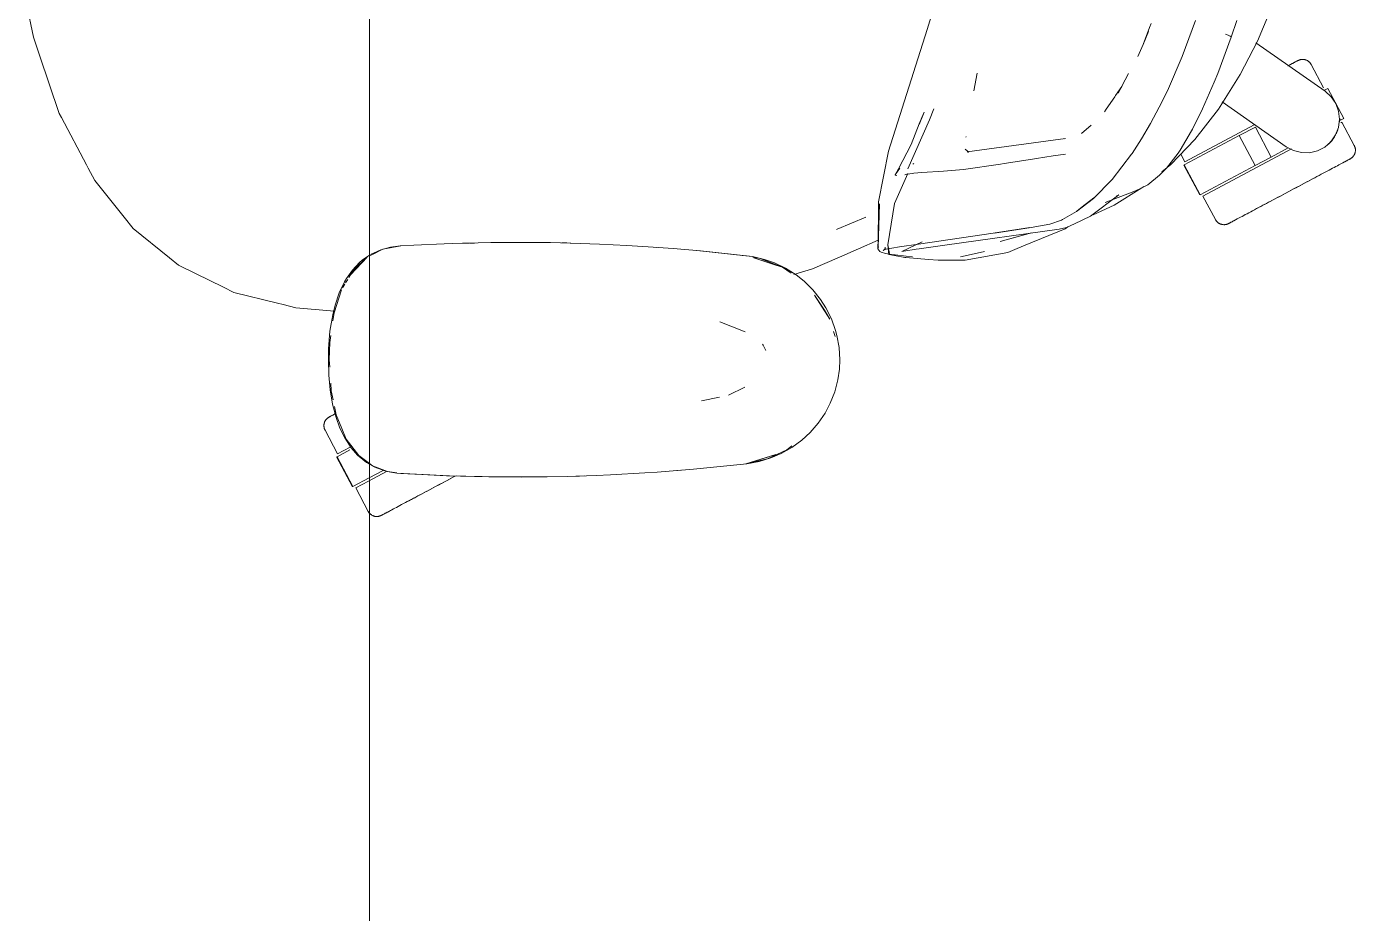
# Model space of a CAD drawing. Header units: millimetres. Extents: x 155920 to 295199, y -4084 to 97293.
# Drawn here: x 186641 to 187190, y 31307 to 31673 of the extents above; entities that cross this region are included whole.
import ezdxf

# ---------------------------------------------------------------- set-up
doc = ezdxf.new("R2010")
doc.units = ezdxf.units.MM
doc.header["$MEASUREMENT"] = 0
doc.layers.add('G-IMPT', color=8, linetype='CONTINUOUS', lineweight=9)
doc.layers.add('I-FURN', color=8, linetype='CONTINUOUS', lineweight=9)

msp = doc.modelspace()

# ---------------------------------------------------------------- linework, layer by layer
at = {"layer": 'G-IMPT'}
for p, q in [((187013.2, 31672.24), (187022.38, 31702.22)), ((186641.02, 31682.82), (186643.89, 31669)), ((187157.19, 31685.33), (187149.67, 31667.36)), ((187118.63, 31661.05), (187124.09, 31675.93)), ((187138.8, 31669.04), (187141.21, 31675.98)), ((187013.2, 31672.24), (186997.21, 31622)), ((187102.4, 31665.93), (187105.13, 31673.01)), ((187102.4, 31665.93), (187104.71, 31671.38)), ((187105.79, 31674.74), (187105.13, 31673.01)), ((187137.57, 31669.83), (187136.51, 31670.25)), ((187136.51, 31670.25), (187137.11, 31670.03)), ((187137.57, 31669.83), (187137.11, 31670.03)), ((186646.41, 31661.57), (186643.89, 31669)), ((187100.21, 31661.09), (187102.4, 31665.93)), ((187133.26, 31654.08), (187138.84, 31669.04)), ((187137.57, 31669.83), (187138.21, 31669.55)), ((187137.57, 31669.83), (187138.4, 31669.45)), ((187138.21, 31669.55), (187138.4, 31669.45)), ((187138.8, 31669.18), (187138.4, 31669.45)), ((187138.4, 31669.45), (187138.79, 31669.22)), ((187138.8, 31669.18), (187138.79, 31669.22)), ((187138.84, 31669.04), (187138.8, 31669.18)), ((187138.8, 31669.18), (187138.8, 31669.04)), ((187142.58, 31653.58), (187149.67, 31667.36)), ((186646.41, 31661.57), (186654.56, 31637.48)), ((187118.63, 31661.05), (187112.46, 31646.83)), ((187033.92, 31654.13), (187032.51, 31646.88)), ((187096.34, 31654.04), (187092.15, 31645.94)), ((187131.78, 31650.4), (187133.26, 31654.08)), ((187133.61, 31639.29), (187142.58, 31653.58)), ((187093.65, 31648.71), (187091.09, 31644.95)), ((187093.65, 31648.71), (187092.15, 31645.94)), ((187127.01, 31639.44), (187131.78, 31650.4)), ((187090.7, 31644.38), (187087.21, 31639.24)), ((187091.09, 31644.95), (187090.7, 31644.38)), ((187109.07, 31640.1), (187112.46, 31646.83)), ((186655.43, 31635.82), (186654.56, 31637.48)), ((187009.89, 31633.19), (187011.91, 31638.09)), ((187011.91, 31638.09), (187009.89, 31632.98)), ((187015.93, 31639.41), (187014.19, 31634.83)), ((187087.21, 31639.24), (187086.45, 31638.14)), ((187109.07, 31640.1), (187105.5, 31633.31)), ((187127.01, 31639.44), (187122.49, 31630.39)), ((187126.79, 31639), (187122.49, 31630.39)), ((187127.01, 31639.44), (187122.79, 31630.99)), ((187133.61, 31639.29), (187123.8, 31626.69)), ((187126.79, 31639), (187127.01, 31639.44)), ((186665.73, 31616.31), (186655.43, 31635.82)), ((187014.19, 31634.83), (187005.26, 31614.67)), ((187006.64, 31624.72), (187009.89, 31633.19)), ((187009.89, 31632.98), (187011.29, 31636.52)), ((187080.93, 31632.61), (187077.02, 31629.27)), ((187101.73, 31627.08), (187105.5, 31633.31)), ((187029.24, 31627.66), (187029.29, 31628.01)), ((187057.08, 31625.33), (187070.43, 31627.11)), ((187070.43, 31627.11), (187069.96, 31626.97)), ((187101.73, 31627.08), (187097.85, 31620.98)), ((187113.84, 31616.39), (187123.8, 31626.69)), ((187122.49, 31630.39), (187117.75, 31622.39)), ((187122.49, 31630.39), (187122.79, 31630.99)), ((186997.21, 31622), (186993.02, 31601.05)), ((187006.64, 31624.72), (187001.36, 31614.61)), ((187028.89, 31622.71), (187030.45, 31621.47)), ((187057.08, 31625.33), (187029.75, 31621.6)), ((187029.75, 31621.6), (187030.01, 31621.55)), ((187030.24, 31621.51), (187030.01, 31621.55)), ((187065.27, 31619.98), (187070.34, 31620.72)), ((187089.66, 31610.29), (187097.68, 31620.73)), ((187097.68, 31620.73), (187097.85, 31620.98)), ((187112.17, 31614.97), (187116.89, 31621.1)), ((187116.89, 31621.1), (187117.75, 31622.39)), ((186665.73, 31616.31), (186666.46, 31614.93)), ((187007.64, 31616.84), (187007.21, 31616.57)), ((187028.23, 31614.33), (187043.45, 31616.54)), ((187043.45, 31616.54), (187045, 31616.79)), ((187045, 31616.79), (187056.77, 31618.65)), ((187058.43, 31618.92), (187056.77, 31618.65)), ((187065.27, 31619.98), (187058.43, 31618.92)), ((187110.17, 31613.39), (187113.84, 31616.39)), ((186669.17, 31609.8), (186666.46, 31614.93)), ((186669.17, 31609.8), (186681.37, 31594.67)), ((186999.65, 31600.35), (187005.23, 31612.64)), ((187000.01, 31612.16), (186999.97, 31612.32)), ((187000.01, 31612.16), (187001.85, 31614.86)), ((187000.01, 31612.16), (187001.36, 31614.61)), ((187000.04, 31612.03), (187000.01, 31612.16)), ((187000.72, 31611.88), (187000.04, 31612.03)), ((187003.99, 31612.19), (187004.76, 31612.47)), ((187004.82, 31612.49), (187004.76, 31612.47)), ((187007.28, 31612.77), (187004.82, 31612.49)), ((187007.28, 31612.77), (187007.66, 31612.82)), ((187011.06, 31613.07), (187007.66, 31612.82)), ((187011.06, 31613.07), (187019.91, 31613.7)), ((187028.15, 31614.32), (187019.91, 31613.7)), ((187028.23, 31614.33), (187028.15, 31614.32)), ((187081.93, 31602.39), (187089.66, 31610.29)), ((187104.41, 31608.09), (187109.28, 31611.95)), ((187112.17, 31614.97), (187109.28, 31611.95)), ((187086.71, 31600.72), (187098.61, 31605.22)), ((187101.92, 31606.78), (187090.47, 31599.66)), ((187100.84, 31606.3), (187098.61, 31605.22)), ((187103.28, 31607.47), (187100.84, 31606.3)), ((187101.92, 31606.78), (187102.69, 31607.28)), ((187103.28, 31607.47), (187104.41, 31608.09)), ((186993.46, 31600.16), (186992.87, 31581.72)), ((186993.02, 31601.05), (186992.97, 31582.18)), ((186993.46, 31600.16), (186992.97, 31582.18)), ((186999.65, 31600.35), (186996.93, 31583.3)), ((187081.93, 31602.39), (187074.96, 31596.97)), ((187075.18, 31597.3), (187082.13, 31602.69)), ((187075.18, 31597.3), (187078.56, 31599.89)), ((187082.13, 31602.69), (187078.56, 31599.89)), ((187092.36, 31603.95), (187080.71, 31595.03)), ((187090.47, 31599.66), (187081.85, 31595.68)), ((187092.36, 31603.95), (187091.37, 31603.38)), ((186685.13, 31590.01), (186681.37, 31594.67)), ((186987.87, 31594.62), (186976.02, 31589.69)), ((187068.7, 31593.47), (187063.91, 31591.72)), ((187068.7, 31593.47), (187069.12, 31593.68)), ((187074.96, 31596.97), (187069.12, 31593.68)), ((187080.71, 31595.03), (187074.14, 31591.97)), ((186700.08, 31577.84), (186685.13, 31590.01)), ((186975.75, 31589.59), (186976.02, 31589.69)), ((187040.47, 31588.02), (187009.6, 31583.47)), ((187020.56, 31583.08), (187067.78, 31589.75)), ((187040.47, 31588.02), (187055.66, 31590.35)), ((187041.08, 31588.12), (187056.24, 31590.42)), ((187041.08, 31588.12), (187055.66, 31590.35)), ((187043.36, 31584.63), (187056.31, 31588.13)), ((187043.36, 31584.63), (187055.25, 31587.98)), ((187070.21, 31589.91), (187053.76, 31583.12)), ((187063.91, 31591.72), (187056.24, 31590.42)), ((187067.78, 31589.75), (187070.77, 31590.4)), ((187071.38, 31590.69), (187070.21, 31589.91)), ((187074.14, 31591.97), (187070.77, 31590.4)), ((186791.39, 31582.27), (186787.44, 31581.2)), ((186788.28, 31581.4), (186795.62, 31582.77)), ((186795.4, 31582.77), (186791.39, 31582.27)), ((186801.06, 31583.05), (186795.4, 31582.77)), ((186801.06, 31583.05), (186813.62, 31583.67)), ((186817.17, 31583.79), (186813.62, 31583.67)), ((186832.84, 31584.17), (186817.17, 31583.79)), ((186821.21, 31583.88), (186823.89, 31583.99)), ((186826.11, 31583.99), (186824.27, 31583.99)), ((186832.84, 31584.17), (186837.35, 31584.22)), ((186837.35, 31584.22), (186852.06, 31584.21)), ((186857.53, 31584.14), (186852.06, 31584.21)), ((186857.53, 31584.14), (186869.84, 31583.85)), ((186864.31, 31584.01), (186862.18, 31584.01)), ((186865.97, 31583.93), (186864.31, 31584.01)), ((186877.72, 31583.55), (186869.84, 31583.85)), ((186877.72, 31583.55), (186889.03, 31583.01)), ((186897.9, 31582.45), (186889.03, 31583.01)), ((186897.9, 31582.45), (186908.19, 31581.72)), ((186899.94, 31582.32), (186901.36, 31582.18)), ((186984.81, 31581.58), (186992.98, 31585.15)), ((186992.84, 31581.6), (186993.03, 31582.46)), ((186992.87, 31581.72), (186992.97, 31582.18)), ((186992.97, 31582.18), (186993.01, 31582.35)), ((186993.03, 31582.46), (186993.01, 31582.35)), ((186995.48, 31581.25), (187001.75, 31582.36)), ((186995.83, 31581.79), (186995.9, 31582.29)), ((186997.62, 31579.72), (186996.93, 31583.3)), ((186997.62, 31579.72), (186996.99, 31583.26)), ((186996.99, 31583.26), (186997.38, 31579.31)), ((187009.6, 31583.47), (187001.75, 31582.36)), ((187011.15, 31584.45), (187002.72, 31580.45)), ((187020.56, 31583.08), (187009.9, 31581.64)), ((187053.76, 31583.12), (187050.4, 31581.73)), ((186700.08, 31577.84), (186703.74, 31574.86)), ((186774.88, 31570.8), (186781.78, 31578.19)), ((186776.07, 31572.89), (186781.78, 31578.19)), ((186778.57, 31575.88), (186779.89, 31577.01)), ((186781.78, 31578.19), (186779.37, 31575.96)), ((186782.75, 31578.97), (186779.89, 31577.01)), ((186784.02, 31579.3), (186782.75, 31578.67)), ((186783.11, 31579.22), (186787.44, 31581.2)), ((186784.02, 31579.3), (186788.28, 31581.4)), ((186919.58, 31580.74), (186908.19, 31581.72)), ((186941.02, 31578.39), (186918.06, 31580.84)), ((186918.06, 31580.84), (186938.2, 31578.72)), ((186941.02, 31578.39), (186919.58, 31580.74)), ((186936.69, 31578.86), (186938.2, 31578.72)), ((186941.02, 31578.39), (186938.2, 31578.72)), ((186941.02, 31578.39), (186945.98, 31577.23)), ((186941.1, 31578.17), (186944.15, 31577.59)), ((186953.37, 31573.99), (186941.52, 31577.8)), ((186950.66, 31574.89), (186941.52, 31577.8)), ((186944.15, 31577.59), (186952.33, 31574.39)), ((186950.11, 31575.78), (186945.98, 31577.23)), ((186965.85, 31573.31), (186976.98, 31578.16)), ((186976.98, 31578.16), (186984.81, 31581.58)), ((186992.84, 31581.6), (186993.24, 31581.03)), ((186993.61, 31580.53), (186993.24, 31581.03)), ((186993.61, 31580.53), (186994.15, 31580.21)), ((186996.01, 31579.66), (186994.15, 31580.21)), ((186996.1, 31581.42), (186995, 31580.86)), ((186995.5, 31581.25), (186995, 31580.86)), ((186996.1, 31581.42), (186995.48, 31581.25)), ((186995.83, 31581.79), (186995.5, 31581.25)), ((186999.29, 31579.12), (186996.01, 31579.66)), ((186999.7, 31578.87), (186997.38, 31579.31)), ((186999.29, 31579.12), (186999.91, 31579.05)), ((186999.7, 31578.87), (187003.95, 31578.05)), ((187004.59, 31578.53), (186999.91, 31579.05)), ((187002.72, 31580.45), (187003.58, 31580.59)), ((187003.58, 31580.59), (187008.6, 31581.42)), ((187004.42, 31578.01), (187003.95, 31578.05)), ((187013.75, 31577.21), (187004.42, 31578.01)), ((187004.59, 31578.53), (187007.18, 31578.32)), ((187008.6, 31581.42), (187009.9, 31581.64)), ((187013.75, 31577.21), (187017.71, 31576.87)), ((187017.71, 31576.87), (187021.87, 31576.87)), ((187028.84, 31576.89), (187021.87, 31576.87)), ((187026.98, 31578.31), (187036.28, 31580.35)), ((187028.84, 31576.89), (187046.54, 31580.13)), ((187036.28, 31580.35), (187036.86, 31580.5)), ((187046.54, 31580.13), (187050.4, 31581.73)), ((186703.74, 31574.86), (186710.9, 31571.33)), ((186722.37, 31565.69), (186710.9, 31571.33)), ((186775.7, 31572.83), (186773.26, 31569.38)), ((186774.19, 31569.74), (186776.07, 31572.89)), ((186774.88, 31570.8), (186776.16, 31572.27)), ((186778.57, 31575.88), (186775.7, 31572.83)), ((186776.29, 31572.42), (186779.37, 31575.96)), ((186954.69, 31573.59), (186950.11, 31575.78)), ((186953.37, 31573.99), (186950.66, 31574.89)), ((186953.37, 31573.99), (186956.95, 31571.56)), ((186954.69, 31573.59), (186959.02, 31570.86)), ((186965.85, 31573.31), (186958.03, 31571.05)), ((186722.37, 31565.69), (186726.73, 31563.54)), ((186770.25, 31563.37), (186772.45, 31568.01)), ((186771.65, 31565.49), (186772.58, 31567.04)), ((186772.45, 31568.01), (186773.26, 31569.38)), ((186772.86, 31567.51), (186773.72, 31568.95)), ((186962.33, 31568.24), (186959.02, 31570.86)), ((186965.93, 31564.69), (186962.33, 31568.24)), ((186726.73, 31563.54), (186744.67, 31559.14)), ((186768.08, 31555.19), (186771.11, 31564.59)), ((186768.51, 31558.28), (186770.25, 31563.37)), ((186965.93, 31564.69), (186969.12, 31560.72)), ((186972.98, 31552.56), (186966.66, 31562.51)), ((186970.82, 31556.24), (186966.66, 31562.51)), ((186971.39, 31557.17), (186969.12, 31560.72)), ((186744.67, 31559.14), (186747.05, 31558.56)), ((186752.34, 31557.26), (186747.05, 31558.56)), ((186768.21, 31555.82), (186752.34, 31557.26)), ((186768.51, 31558.28), (186767.53, 31554.35)), ((186767.62, 31551.9), (186768.08, 31555.19)), ((186972.98, 31552.56), (186970.82, 31556.24)), ((186973.63, 31552.66), (186971.39, 31557.17)), ((186767.53, 31554.35), (186766.41, 31547.59)), ((186927.5, 31551.49), (186937.92, 31547.34)), ((186973.63, 31552.66), (186975.34, 31547.89)), ((186765.84, 31540.28), (186766.41, 31547.59)), ((186766.35, 31542.93), (186766.75, 31545.72)), ((186974.54, 31547.45), (186975.16, 31545.42)), ((186975.9, 31545.76), (186975.34, 31547.89)), ((186976.78, 31540.81), (186975.9, 31545.76)), ((186765.84, 31540.28), (186765.75, 31535.77)), ((186766.35, 31542.93), (186766.12, 31535.77)), ((186945.45, 31541.82), (186945.15, 31542.27)), ((186946.46, 31539.6), (186945.45, 31541.82)), ((186977.08, 31535.77), (186976.78, 31540.81)), ((186765.75, 31535.77), (186765.93, 31529.43)), ((186766.31, 31532.66), (186766.12, 31535.77)), ((186977.08, 31535.77), (186976.91, 31531.92)), ((186766.5, 31523.28), (186765.93, 31529.43)), ((186976.26, 31527.41), (186975, 31522.54)), ((186976.26, 31527.41), (186976.91, 31531.92)), ((186766.5, 31523.28), (186767.5, 31517.35)), ((186766.91, 31522.94), (186766.71, 31526.15)), ((186767.68, 31519.19), (186766.91, 31522.94)), ((186937.83, 31524.39), (186931.05, 31521.12)), ((186973.16, 31517.83), (186975, 31522.54)), ((186768.92, 31511.87), (186767.5, 31517.35)), ((186768.95, 31512.98), (186768.24, 31516.45)), ((186920, 31518.79), (186927.43, 31520.36)), ((186970.98, 31513.67), (186973.16, 31517.83)), ((186768.92, 31511.87), (186770.51, 31507.53)), ((186768.95, 31512.98), (186771.28, 31507.36)), ((186970.98, 31513.67), (186968.14, 31509.5)), ((186772.49, 31503.46), (186770.51, 31507.53)), ((186773.12, 31502.97), (186771.28, 31507.36)), ((186961.39, 31502.5), (186964.82, 31505.66)), ((186968.14, 31509.5), (186964.82, 31505.66)), ((186772.49, 31503.46), (186775.15, 31499.41)), ((186778.33, 31496.18), (186773.12, 31502.97)), ((186957.34, 31500.19), (186955.24, 31498.6)), ((186961.39, 31502.5), (186957.3, 31499.5)), ((186775.15, 31499.41), (186777.82, 31496.38)), ((186781.56, 31493.3), (186777.82, 31496.38)), ((186782.75, 31492.9), (186778.33, 31496.18)), ((186938.2, 31492.82), (186950.66, 31496.65)), ((186947.17, 31494.86), (186938.77, 31492.95)), ((186950.66, 31496.65), (186941.52, 31493.74)), ((186948.62, 31495.18), (186943.76, 31493.71)), ((186947.17, 31494.86), (186955.24, 31498.6)), ((186952.86, 31496.99), (186948.62, 31495.18)), ((186952.86, 31496.99), (186957.3, 31499.5)), ((186782.75, 31492.62), (186781.56, 31493.3)), ((186783.96, 31492.01), (186782.75, 31492.9)), ((186784.99, 31491.34), (186782.75, 31492.62)), ((186790.15, 31489.6), (186783.96, 31492.01)), ((186784.99, 31491.34), (186788.63, 31489.95)), ((186789.98, 31489.58), (186788.63, 31489.95)), ((186789.98, 31489.58), (186792.37, 31489.14)), ((186790.15, 31489.6), (186794, 31489.02)), ((186794.02, 31488.88), (186792.37, 31489.14)), ((186814.59, 31487.83), (186794.02, 31488.88)), ((186815.8, 31487.79), (186794.02, 31488.88)), ((186794.02, 31488.88), (186795.62, 31488.77)), ((186815.8, 31487.79), (186795.62, 31488.77)), ((186896.51, 31488.99), (186882.37, 31488.18)), ((186901.6, 31489.32), (186896.51, 31488.99)), ((186901.6, 31489.32), (186916.66, 31490.57)), ((186909.79, 31489.97), (186911.46, 31490.14)), ((186916.66, 31490.57), (186920.79, 31490.91)), ((186920.79, 31490.91), (186938.71, 31492.82)), ((186938.2, 31492.82), (186941.52, 31493.74)), ((186938.71, 31492.82), (186943.76, 31493.71)), ((186835.99, 31487.33), (186814.59, 31487.83)), ((186826.16, 31487.49), (186814.59, 31487.83)), ((186814.59, 31487.83), (186815.8, 31487.79)), ((186835.99, 31487.33), (186815.8, 31487.79)), ((186856.17, 31487.38), (186826.16, 31487.49)), ((186835.99, 31487.33), (186826.16, 31487.49)), ((186826.16, 31487.49), (186845.38, 31487.29)), ((186833.95, 31487.35), (186832.04, 31487.42)), ((186835.99, 31487.37), (186833.95, 31487.35)), ((186856.17, 31487.38), (186835.99, 31487.33)), ((186856.17, 31487.38), (186845.38, 31487.29)), ((186856.17, 31487.38), (186864.59, 31487.54)), ((186876.35, 31487.93), (186864.59, 31487.54)), ((186869.53, 31487.68), (186868.03, 31487.67)), ((186871.46, 31487.79), (186869.53, 31487.68)), ((186876.35, 31487.93), (186882.37, 31488.18))]:
    msp.add_line(p, q, dxfattribs=at)
at = {"layer": 'I-FURN'}
for p, q in [((186782.75, 31021.57), (186782.75, 32621.57)), ((186782.75, 32621.57), (186782.75, 31021.57)), ((187149.05, 31666.68), (187177.64, 31646.66)), ((187165.31, 31658.78), (187165.59, 31658.92)), ((187165.73, 31659), (187165.47, 31658.86)), ((187165.59, 31658.92), (187165.83, 31659.05)), ((187165.95, 31659.11), (187165.73, 31659)), ((187165.83, 31659.05), (187166.03, 31659.16)), ((187166.13, 31659.21), (187165.95, 31659.11)), ((187166.03, 31659.16), (187166.2, 31659.24)), ((187166.27, 31659.28), (187166.13, 31659.21)), ((187166.2, 31659.24), (187166.32, 31659.31)), ((187166.37, 31659.34), (187166.27, 31659.28)), ((187166.32, 31659.31), (187166.4, 31659.35)), ((187166.43, 31659.37), (187166.37, 31659.34)), ((187166.4, 31659.35), (187166.44, 31659.38)), ((187166.45, 31659.38), (187166.43, 31659.37)), ((187166.44, 31659.38), (187166.45, 31659.38)), ((187166.45, 31659.38), (187166.59, 31659.45)), ((187166.59, 31659.45), (187166.74, 31659.52)), ((187166.74, 31659.52), (187166.89, 31659.58)), ((187166.89, 31659.58), (187167.04, 31659.63)), ((187167.04, 31659.63), (187167.19, 31659.68)), ((187167.19, 31659.68), (187167.35, 31659.73)), ((187167.35, 31659.73), (187167.5, 31659.76)), ((187167.5, 31659.76), (187167.66, 31659.79)), ((187167.66, 31659.79), (187167.82, 31659.82)), ((187167.82, 31659.82), (187167.98, 31659.83)), ((187167.98, 31659.83), (187168.14, 31659.85)), ((187168.14, 31659.85), (187168.3, 31659.85)), ((187168.3, 31659.85), (187168.47, 31659.85)), ((187168.47, 31659.85), (187168.63, 31659.84)), ((187168.63, 31659.84), (187168.79, 31659.83)), ((187168.79, 31659.83), (187168.95, 31659.8)), ((187168.95, 31659.8), (187169.11, 31659.78)), ((187169.11, 31659.78), (187169.26, 31659.74)), ((187169.26, 31659.74), (187169.42, 31659.7)), ((187169.42, 31659.7), (187169.57, 31659.66)), ((187169.57, 31659.66), (187169.73, 31659.6)), ((187169.73, 31659.6), (187169.88, 31659.55)), ((187169.88, 31659.55), (187170.02, 31659.48)), ((187170.02, 31659.48), (187170.17, 31659.41)), ((187170.17, 31659.41), (187170.31, 31659.33)), ((187170.31, 31659.33), (187170.45, 31659.25)), ((187170.45, 31659.25), (187170.59, 31659.17)), ((187170.59, 31659.17), (187170.72, 31659.07)), ((187170.72, 31659.07), (187170.85, 31658.98)), ((187170.85, 31658.98), (187170.97, 31658.87)), ((187162.31, 31657.18), (187162.85, 31657.47)), ((187163.12, 31657.61), (187162.61, 31657.34)), ((187162.85, 31657.47), (187163.35, 31657.73)), ((187163.61, 31657.87), (187163.12, 31657.61)), ((187163.35, 31657.73), (187163.82, 31657.98)), ((187164.05, 31658.11), (187163.61, 31657.87)), ((187163.82, 31657.98), (187164.25, 31658.21)), ((187164.46, 31658.32), (187164.05, 31658.11)), ((187164.25, 31658.21), (187164.64, 31658.42)), ((187164.84, 31658.52), (187164.46, 31658.32)), ((187164.64, 31658.42), (187164.99, 31658.61)), ((187165.17, 31658.7), (187164.84, 31658.52)), ((187164.99, 31658.61), (187165.31, 31658.78)), ((187165.47, 31658.86), (187165.17, 31658.7)), ((187170.97, 31658.87), (187171.09, 31658.77)), ((187171.09, 31658.77), (187171.21, 31658.65)), ((187171.21, 31658.65), (187171.32, 31658.54)), ((187171.32, 31658.54), (187171.42, 31658.41)), ((187171.42, 31658.41), (187171.52, 31658.29)), ((187171.52, 31658.29), (187171.62, 31658.16)), ((187171.62, 31658.16), (187171.71, 31658.03)), ((187171.71, 31658.03), (187171.8, 31657.89)), ((187171.8, 31657.89), (187171.88, 31657.75)), ((187171.88, 31657.75), (187171.9, 31657.71)), ((187177.05, 31648.03), (187171.9, 31657.71)), ((187177.4, 31647.08), (187178.8, 31647.82)), ((187177.49, 31647.13), (187177.4, 31647.08)), ((187177.64, 31646.66), (187180.15, 31644.41)), ((187185.37, 31635.46), (187178.8, 31647.82)), ((187180.15, 31644.41), (187182.05, 31641.62)), ((187161.59, 31623.74), (187135.16, 31642.25)), ((187182.05, 31641.62), (187183.22, 31638.46)), ((187183.22, 31638.46), (187183.61, 31635.11)), ((187119.66, 31617.51), (187148.35, 31632.77)), ((187142.18, 31628.35), (187148.82, 31631.89)), ((187155.39, 31619.52), (187148.82, 31631.89)), ((187183.18, 31631.76), (187181.96, 31628.62)), ((187183.61, 31635.11), (187183.18, 31631.76)), ((187183.57, 31635.48), (187183.98, 31634.72)), ((187185.37, 31635.46), (187183.98, 31634.72)), ((187183.98, 31634.72), (187184.06, 31634.77)), ((187184.18, 31633.7), (187184.56, 31633.9)), ((187189.71, 31624.21), (187184.56, 31633.9)), ((187119.47, 31616.28), (187142.18, 31628.35)), ((187148.75, 31615.99), (187142.18, 31628.35)), ((187179.19, 31624.99), (187181.48, 31627.77)), ((187181.96, 31628.62), (187180.02, 31625.85)), ((187117.98, 31620.67), (187119.66, 31617.51)), ((187127.17, 31603.38), (187163.77, 31622.85)), ((187162.45, 31623.28), (187155.39, 31619.52)), ((187164.56, 31622.15), (187161.59, 31623.74)), ((187167.83, 31621.32), (187164.56, 31622.15)), ((187171.21, 31621.3), (187167.83, 31621.32)), ((187174.49, 31622.09), (187171.21, 31621.3)), ((187177.48, 31623.63), (187174.49, 31622.09)), ((187180.02, 31625.85), (187177.48, 31623.63)), ((187177.77, 31623.84), (187179.19, 31624.99)), ((187189.74, 31620.49), (187189.67, 31620.35)), ((187189.71, 31624.21), (187189.78, 31624.07)), ((187189.81, 31620.64), (187189.74, 31620.49)), ((187189.78, 31624.07), (187189.85, 31623.92)), ((187189.88, 31620.78), (187189.81, 31620.64)), ((187189.85, 31623.92), (187189.91, 31623.77)), ((187189.93, 31620.93), (187189.88, 31620.78)), ((187189.91, 31623.77), (187189.97, 31623.62)), ((187189.99, 31621.09), (187189.93, 31620.93)), ((187189.97, 31623.62), (187190.01, 31623.47)), ((187190.03, 31621.24), (187189.99, 31621.09)), ((187190.01, 31623.47), (187190.06, 31623.31)), ((187190.07, 31621.4), (187190.03, 31621.24)), ((187190.06, 31623.31), (187190.09, 31623.16)), ((187190.11, 31621.56), (187190.07, 31621.4)), ((187190.09, 31623.16), (187190.12, 31623)), ((187190.13, 31621.71), (187190.11, 31621.56)), ((187190.12, 31623), (187190.15, 31622.84)), ((187190.16, 31621.87), (187190.13, 31621.71)), ((187190.15, 31622.84), (187190.16, 31622.68)), ((187190.16, 31622.68), (187190.18, 31622.52)), ((187190.17, 31622.03), (187190.16, 31621.87)), ((187190.18, 31622.2), (187190.17, 31622.03)), ((187190.18, 31622.52), (187190.18, 31622.36)), ((187190.18, 31622.36), (187190.18, 31622.2)), ((187119.3, 31616.19), (187125.87, 31603.83)), ((187126.04, 31603.92), (187119.47, 31616.28)), ((187148.75, 31615.99), (187126.04, 31603.92)), ((187155.39, 31619.52), (187148.75, 31615.99)), ((187180.75, 31614.88), (187181.44, 31615.25)), ((187181.44, 31615.25), (187182.11, 31615.61)), ((187182.11, 31615.61), (187182.74, 31615.94)), ((187182.74, 31615.94), (187183.34, 31616.26)), ((187183.65, 31616.43), (187183.07, 31616.12)), ((187183.34, 31616.26), (187183.91, 31616.57)), ((187184.2, 31616.72), (187183.65, 31616.43)), ((187183.91, 31616.57), (187184.45, 31616.85)), ((187184.72, 31617), (187184.2, 31616.72)), ((187184.45, 31616.85), (187184.95, 31617.12)), ((187185.2, 31617.25), (187184.72, 31617)), ((187184.95, 31617.12), (187185.41, 31617.36)), ((187185.65, 31617.49), (187185.2, 31617.25)), ((187185.41, 31617.36), (187185.84, 31617.59)), ((187186.06, 31617.71), (187185.65, 31617.49)), ((187185.84, 31617.59), (187186.23, 31617.8)), ((187186.43, 31617.91), (187186.06, 31617.71)), ((187186.23, 31617.8), (187186.59, 31617.99)), ((187186.77, 31618.08), (187186.43, 31617.91)), ((187186.59, 31617.99), (187186.91, 31618.16)), ((187187.06, 31618.24), (187186.77, 31618.08)), ((187186.91, 31618.16), (187187.19, 31618.31)), ((187187.32, 31618.38), (187187.06, 31618.24)), ((187187.19, 31618.31), (187187.43, 31618.44)), ((187187.54, 31618.5), (187187.32, 31618.38)), ((187187.43, 31618.44), (187187.63, 31618.54)), ((187187.72, 31618.59), (187187.54, 31618.5)), ((187187.63, 31618.54), (187187.79, 31618.63)), ((187187.86, 31618.67), (187187.72, 31618.59)), ((187187.79, 31618.63), (187187.91, 31618.69)), ((187187.96, 31618.72), (187187.86, 31618.67)), ((187187.91, 31618.69), (187187.99, 31618.74)), ((187188.02, 31618.75), (187187.96, 31618.72)), ((187187.99, 31618.74), (187188.04, 31618.76)), ((187188.04, 31618.76), (187188.02, 31618.75)), ((187188.08, 31618.78), (187188.04, 31618.76)), ((187188.04, 31618.76), (187188.04, 31618.76)), ((187188.22, 31618.86), (187188.08, 31618.78)), ((187188.36, 31618.95), (187188.22, 31618.86)), ((187188.49, 31619.04), (187188.36, 31618.95)), ((187188.62, 31619.14), (187188.49, 31619.04)), ((187188.75, 31619.24), (187188.62, 31619.14)), ((187188.87, 31619.34), (187188.75, 31619.24)), ((187188.98, 31619.45), (187188.87, 31619.34)), ((187189.1, 31619.57), (187188.98, 31619.45)), ((187189.2, 31619.69), (187189.1, 31619.57)), ((187189.31, 31619.81), (187189.2, 31619.69)), ((187189.4, 31619.94), (187189.31, 31619.81)), ((187189.5, 31620.07), (187189.4, 31619.94)), ((187189.58, 31620.21), (187189.5, 31620.07)), ((187189.67, 31620.35), (187189.58, 31620.21)), ((187171.07, 31609.74), (187170.11, 31609.23)), ((187170.55, 31609.46), (187171.51, 31609.97)), ((187172.01, 31610.24), (187171.07, 31609.74)), ((187171.51, 31609.97), (187172.44, 31610.47)), ((187172.94, 31610.73), (187172.01, 31610.24)), ((187172.44, 31610.47), (187173.37, 31610.96)), ((187173.86, 31611.22), (187172.94, 31610.73)), ((187173.37, 31610.96), (187174.27, 31611.44)), ((187174.27, 31611.44), (187175.16, 31611.91)), ((187175.16, 31611.91), (187176.03, 31612.37)), ((187176.03, 31612.37), (187176.87, 31612.82)), ((187176.87, 31612.82), (187177.7, 31613.26)), ((187177.7, 31613.26), (187178.5, 31613.69)), ((187178.5, 31613.69), (187179.28, 31614.1)), ((187179.28, 31614.1), (187180.03, 31614.5)), ((187180.03, 31614.5), (187180.75, 31614.88)), ((187159.63, 31603.65), (187160.63, 31604.19)), ((187161.17, 31604.47), (187160.17, 31603.94)), ((187160.63, 31604.19), (187161.63, 31604.72)), ((187162.17, 31605.01), (187161.17, 31604.47)), ((187161.63, 31604.72), (187162.63, 31605.25)), ((187163.18, 31605.54), (187162.17, 31605.01)), ((187162.63, 31605.25), (187163.64, 31605.79)), ((187164.18, 31606.08), (187163.18, 31605.54)), ((187163.64, 31605.79), (187164.64, 31606.32)), ((187165.18, 31606.61), (187164.18, 31606.08)), ((187164.64, 31606.32), (187165.64, 31606.85)), ((187166.18, 31607.14), (187165.18, 31606.61)), ((187165.64, 31606.85), (187166.64, 31607.38)), ((187167.18, 31607.67), (187166.18, 31607.14)), ((187166.64, 31607.38), (187167.63, 31607.91)), ((187168.17, 31608.19), (187167.18, 31607.67)), ((187167.63, 31607.91), (187168.62, 31608.43)), ((187169.14, 31608.71), (187168.17, 31608.19)), ((187168.62, 31608.43), (187169.59, 31608.95)), ((187170.11, 31609.23), (187169.14, 31608.71)), ((187169.59, 31608.95), (187170.55, 31609.46)), ((187127.17, 31603.38), (187132.32, 31593.7)), ((187149.32, 31598.18), (187150.18, 31598.63)), ((187150.65, 31598.88), (187149.78, 31598.42)), ((187150.18, 31598.63), (187151.06, 31599.1)), ((187151.54, 31599.35), (187150.65, 31598.88)), ((187151.06, 31599.1), (187151.95, 31599.57)), ((187152.44, 31599.84), (187151.54, 31599.35)), ((187151.95, 31599.57), (187152.87, 31600.06)), ((187153.37, 31600.33), (187152.44, 31599.84)), ((187152.87, 31600.06), (187153.8, 31600.55)), ((187154.3, 31600.82), (187153.37, 31600.33)), ((187153.8, 31600.55), (187154.74, 31601.06)), ((187155.26, 31601.33), (187154.3, 31600.82)), ((187154.74, 31601.06), (187155.7, 31601.57)), ((187156.22, 31601.84), (187155.26, 31601.33)), ((187155.7, 31601.57), (187156.67, 31602.08)), ((187157.19, 31602.36), (187156.22, 31601.84)), ((187156.67, 31602.08), (187157.65, 31602.6)), ((187158.18, 31602.88), (187157.19, 31602.36)), ((187157.65, 31602.6), (187158.63, 31603.13)), ((187159.17, 31603.41), (187158.18, 31602.88)), ((187158.63, 31603.13), (187159.63, 31603.65)), ((187160.17, 31603.94), (187159.17, 31603.41)), ((187132.34, 31593.66), (187132.32, 31593.7)), ((187132.42, 31593.52), (187132.34, 31593.66)), ((187132.5, 31593.38), (187132.42, 31593.52)), ((187132.59, 31593.25), (187132.5, 31593.38)), ((187132.69, 31593.12), (187132.59, 31593.25)), ((187132.79, 31593), (187132.69, 31593.12)), ((187139.38, 31592.89), (187139.75, 31593.09)), ((187139.97, 31593.2), (187139.58, 31592.99)), ((187139.75, 31593.09), (187140.16, 31593.3)), ((187140.4, 31593.43), (187139.97, 31593.2)), ((187140.16, 31593.3), (187140.61, 31593.54)), ((187140.86, 31593.68), (187140.4, 31593.43)), ((187140.61, 31593.54), (187141.09, 31593.8)), ((187141.37, 31593.94), (187140.86, 31593.68)), ((187141.09, 31593.8), (187141.61, 31594.07)), ((187141.9, 31594.23), (187141.37, 31593.94)), ((187141.61, 31594.07), (187142.16, 31594.37)), ((187142.47, 31594.53), (187141.9, 31594.23)), ((187142.16, 31594.37), (187142.74, 31594.68)), ((187142.74, 31594.68), (187143.36, 31595)), ((187143.36, 31595), (187144.01, 31595.35)), ((187144.01, 31595.35), (187144.68, 31595.71)), ((187144.68, 31595.71), (187145.39, 31596.09)), ((187145.39, 31596.09), (187146.13, 31596.48)), ((187146.13, 31596.48), (187146.89, 31596.88)), ((187146.89, 31596.88), (187147.68, 31597.3)), ((187147.68, 31597.3), (187148.49, 31597.73)), ((187148.49, 31597.73), (187149.32, 31598.18)), ((187149.78, 31598.42), (187148.94, 31597.97)), ((187132.9, 31592.87), (187132.79, 31593)), ((187133.01, 31592.76), (187132.9, 31592.87)), ((187133.12, 31592.64), (187133.01, 31592.76)), ((187133.24, 31592.54), (187133.12, 31592.64)), ((187133.37, 31592.43), (187133.24, 31592.54)), ((187133.5, 31592.34), (187133.37, 31592.43)), ((187133.63, 31592.24), (187133.5, 31592.34)), ((187133.76, 31592.16), (187133.63, 31592.24)), ((187133.9, 31592.08), (187133.76, 31592.16)), ((187134.05, 31592), (187133.9, 31592.08)), ((187134.19, 31591.93), (187134.05, 31592)), ((187134.34, 31591.86), (187134.19, 31591.93)), ((187134.49, 31591.81), (187134.34, 31591.86)), ((187134.64, 31591.75), (187134.49, 31591.81)), ((187134.8, 31591.71), (187134.64, 31591.75)), ((187134.95, 31591.67), (187134.8, 31591.71)), ((187135.11, 31591.63), (187134.95, 31591.67)), ((187135.27, 31591.61), (187135.11, 31591.63)), ((187135.43, 31591.58), (187135.27, 31591.61)), ((187135.59, 31591.57), (187135.43, 31591.58)), ((187135.75, 31591.56), (187135.59, 31591.57)), ((187135.91, 31591.56), (187135.75, 31591.56)), ((187136.07, 31591.56), (187135.91, 31591.56)), ((187136.23, 31591.58), (187136.07, 31591.56)), ((187136.39, 31591.59), (187136.23, 31591.58)), ((187136.55, 31591.62), (187136.39, 31591.59)), ((187136.71, 31591.65), (187136.55, 31591.62)), ((187136.87, 31591.68), (187136.71, 31591.65)), ((187137.02, 31591.73), (187136.87, 31591.68)), ((187137.18, 31591.78), (187137.02, 31591.73)), ((187137.33, 31591.83), (187137.18, 31591.78)), ((187137.48, 31591.89), (187137.33, 31591.83)), ((187137.62, 31591.96), (187137.48, 31591.89)), ((187137.77, 31592.03), (187137.62, 31591.96)), ((187137.82, 31592.06), (187137.77, 31592.03)), ((187137.77, 31592.03), (187137.79, 31592.04)), ((187137.77, 31592.03), (187137.77, 31592.03)), ((187137.79, 31592.04), (187137.85, 31592.07)), ((187137.9, 31592.1), (187137.82, 31592.06)), ((187137.85, 31592.07), (187137.95, 31592.13)), ((187138.02, 31592.17), (187137.9, 31592.1)), ((187137.95, 31592.13), (187138.09, 31592.2)), ((187138.18, 31592.25), (187138.02, 31592.17)), ((187138.09, 31592.2), (187138.27, 31592.3)), ((187138.38, 31592.36), (187138.18, 31592.25)), ((187138.27, 31592.3), (187138.49, 31592.41)), ((187138.62, 31592.49), (187138.38, 31592.36)), ((187138.49, 31592.41), (187138.75, 31592.55)), ((187138.9, 31592.63), (187138.62, 31592.49)), ((187138.75, 31592.55), (187139.04, 31592.71)), ((187139.22, 31592.8), (187138.9, 31592.63)), ((187139.04, 31592.71), (187139.38, 31592.89)), ((187139.58, 31592.99), (187139.22, 31592.8)), ((186764.5, 31510.64), (186764.59, 31510.78)), ((186764.59, 31510.78), (186764.68, 31510.91)), ((186764.68, 31510.91), (186764.78, 31511.04)), ((186764.78, 31511.04), (186764.88, 31511.16)), ((186764.88, 31511.16), (186764.99, 31511.28)), ((186764.99, 31511.28), (186765.1, 31511.4)), ((186765.1, 31511.4), (186765.22, 31511.51)), ((186765.22, 31511.51), (186765.34, 31511.61)), ((186765.34, 31511.61), (186765.47, 31511.71)), ((186765.47, 31511.71), (186765.59, 31511.81)), ((186765.59, 31511.81), (186765.73, 31511.9)), ((186765.73, 31511.9), (186765.86, 31511.99)), ((186765.86, 31511.99), (186766, 31512.07)), ((186766, 31512.07), (186766.04, 31512.09)), ((186766.04, 31512.09), (186766.06, 31512.1)), ((186766.05, 31512.09), (186766.04, 31512.09)), ((186766.09, 31512.11), (186766.05, 31512.09)), ((186766.06, 31512.1), (186766.12, 31512.13)), ((186766.17, 31512.16), (186766.09, 31512.11)), ((186766.12, 31512.13), (186766.22, 31512.18)), ((186766.29, 31512.22), (186766.17, 31512.16)), ((186766.22, 31512.18), (186766.36, 31512.26)), ((186766.46, 31512.31), (186766.29, 31512.22)), ((186766.36, 31512.26), (186766.54, 31512.35)), ((186766.66, 31512.41), (186766.46, 31512.31)), ((186766.54, 31512.35), (186766.76, 31512.47)), ((186766.9, 31512.54), (186766.66, 31512.41)), ((186766.76, 31512.47), (186767.02, 31512.61)), ((186767.18, 31512.69), (186766.9, 31512.54)), ((186767.02, 31512.61), (186767.32, 31512.77)), ((186767.49, 31512.86), (186767.18, 31512.69)), ((186767.32, 31512.77), (186767.65, 31512.94)), ((186767.85, 31513.05), (186767.49, 31512.86)), ((186767.65, 31512.94), (186768.03, 31513.14)), ((186768.24, 31513.26), (186767.85, 31513.05)), ((186768.03, 31513.14), (186768.44, 31513.36)), ((186768.67, 31513.49), (186768.24, 31513.26)), ((186763.9, 31508.49), (186763.91, 31508.66)), ((186763.91, 31508.33), (186763.9, 31508.49)), ((186763.91, 31508.82), (186763.93, 31508.98)), ((186763.91, 31508.66), (186763.91, 31508.82)), ((186763.92, 31508.17), (186763.91, 31508.33)), ((186763.94, 31508.01), (186763.92, 31508.17)), ((186763.93, 31508.98), (186763.95, 31509.14)), ((186763.96, 31507.85), (186763.94, 31508.01)), ((186763.95, 31509.14), (186763.98, 31509.3)), ((186763.99, 31507.69), (186763.96, 31507.85)), ((186763.98, 31509.3), (186764.01, 31509.45)), ((186764.03, 31507.54), (186763.99, 31507.69)), ((186764.01, 31509.45), (186764.05, 31509.61)), ((186764.07, 31507.38), (186764.03, 31507.54)), ((186764.05, 31509.61), (186764.1, 31509.76)), ((186764.12, 31507.23), (186764.07, 31507.38)), ((186764.1, 31509.76), (186764.15, 31509.92)), ((186764.18, 31507.08), (186764.12, 31507.23)), ((186764.15, 31509.92), (186764.21, 31510.07)), ((186764.24, 31506.93), (186764.18, 31507.08)), ((186764.21, 31510.07), (186764.27, 31510.21)), ((186764.3, 31506.78), (186764.24, 31506.93)), ((186764.27, 31510.21), (186764.34, 31510.36)), ((186764.38, 31506.64), (186764.3, 31506.78)), ((186764.34, 31510.36), (186764.42, 31510.5)), ((186764.38, 31506.64), (186769.53, 31496.95)), ((186764.42, 31510.5), (186764.5, 31510.64)), ((186769.53, 31496.95), (186774.72, 31499.71)), ((186769.17, 31495.63), (186775.74, 31483.27)), ((186769.34, 31495.72), (186774.63, 31498.53)), ((186775.91, 31483.36), (186769.34, 31495.72)), ((186782.32, 31485.63), (186789.7, 31489.56)), ((186788.42, 31490.01), (186782.61, 31486.92)), ((186782.61, 31486.92), (186775.91, 31483.36)), ((186777.04, 31482.82), (186782.32, 31485.63)), ((186810.04, 31483.38), (186809.04, 31482.85)), ((186809.5, 31483.09), (186810.5, 31483.63)), ((186811.04, 31483.91), (186810.04, 31483.38)), ((186810.5, 31483.63), (186811.5, 31484.16)), ((186812.04, 31484.45), (186811.04, 31483.91)), ((186811.5, 31484.16), (186812.5, 31484.69)), ((186813.05, 31484.98), (186812.04, 31484.45)), ((186812.5, 31484.69), (186813.51, 31485.23)), ((186814.05, 31485.52), (186813.05, 31484.98)), ((186813.51, 31485.23), (186814.51, 31485.76)), ((186815.05, 31486.05), (186814.05, 31485.52)), ((186814.51, 31485.76), (186815.52, 31486.29)), ((186816.05, 31486.58), (186815.05, 31486.05)), ((186815.52, 31486.29), (186816.51, 31486.82)), ((186817.05, 31487.11), (186816.05, 31486.58)), ((186816.51, 31486.82), (186817.5, 31487.35)), ((186818.04, 31487.63), (186817.05, 31487.11)), ((186817.5, 31487.35), (186818.49, 31487.87)), ((186777.04, 31482.82), (186782.19, 31473.14)), ((186799.65, 31477.86), (186798.81, 31477.41)), ((186799.19, 31477.62), (186800.05, 31478.07)), ((186800.52, 31478.32), (186799.65, 31477.86)), ((186800.05, 31478.07), (186800.93, 31478.54)), ((186801.41, 31478.79), (186800.52, 31478.32)), ((186800.93, 31478.54), (186801.82, 31479.01)), ((186802.31, 31479.28), (186801.41, 31478.79)), ((186801.82, 31479.01), (186802.74, 31479.5)), ((186803.24, 31479.77), (186802.31, 31479.28)), ((186802.74, 31479.5), (186803.67, 31479.99)), ((186804.17, 31480.26), (186803.24, 31479.77)), ((186803.67, 31479.99), (186804.61, 31480.5)), ((186805.13, 31480.77), (186804.17, 31480.26)), ((186804.61, 31480.5), (186805.57, 31481.01)), ((186806.09, 31481.28), (186805.13, 31480.77)), ((186805.57, 31481.01), (186806.54, 31481.52)), ((186807.06, 31481.8), (186806.09, 31481.28)), ((186806.54, 31481.52), (186807.52, 31482.04)), ((186808.05, 31482.32), (186807.06, 31481.8)), ((186807.52, 31482.04), (186808.5, 31482.57)), ((186809.04, 31482.85), (186808.05, 31482.32)), ((186808.5, 31482.57), (186809.5, 31483.09)), ((186782.21, 31473.1), (186782.19, 31473.14)), ((186782.29, 31472.96), (186782.21, 31473.1)), ((186782.37, 31472.82), (186782.29, 31472.96)), ((186782.46, 31472.69), (186782.37, 31472.82)), ((186782.56, 31472.56), (186782.46, 31472.69)), ((186782.66, 31472.44), (186782.56, 31472.56)), ((186782.77, 31472.31), (186782.66, 31472.44)), ((186782.88, 31472.2), (186782.77, 31472.31)), ((186789.09, 31472.24), (186788.77, 31472.08)), ((186788.91, 31472.15), (186789.25, 31472.33)), ((186789.45, 31472.43), (186789.09, 31472.24)), ((186789.25, 31472.33), (186789.62, 31472.53)), ((186789.84, 31472.64), (186789.45, 31472.43)), ((186789.62, 31472.53), (186790.03, 31472.75)), ((186790.27, 31472.87), (186789.84, 31472.64)), ((186790.03, 31472.75), (186790.48, 31472.98)), ((186790.73, 31473.12), (186790.27, 31472.87)), ((186790.48, 31472.98), (186790.96, 31473.24)), ((186791.24, 31473.38), (186790.73, 31473.12)), ((186790.96, 31473.24), (186791.48, 31473.51)), ((186791.77, 31473.67), (186791.24, 31473.38)), ((186791.48, 31473.51), (186792.03, 31473.81)), ((186792.34, 31473.97), (186791.77, 31473.67)), ((186792.03, 31473.81), (186792.61, 31474.12)), ((186792.36, 31473.98), (186792.34, 31473.97)), ((186792.61, 31474.12), (186793.23, 31474.45)), ((186793.23, 31474.45), (186793.88, 31474.79)), ((186793.88, 31474.79), (186794.55, 31475.15)), ((186794.55, 31475.15), (186795.26, 31475.53)), ((186795.26, 31475.53), (186796, 31475.92)), ((186796, 31475.92), (186796.76, 31476.32)), ((186796.76, 31476.32), (186797.55, 31476.74)), ((186797.55, 31476.74), (186798.36, 31477.17)), ((186798.36, 31477.17), (186799.19, 31477.62)), ((186782.99, 31472.09), (186782.88, 31472.2)), ((186783.11, 31471.98), (186782.99, 31472.09)), ((186783.24, 31471.87), (186783.11, 31471.98)), ((186783.37, 31471.78), (186783.24, 31471.87)), ((186783.5, 31471.68), (186783.37, 31471.78)), ((186783.63, 31471.6), (186783.5, 31471.68)), ((186783.77, 31471.52), (186783.63, 31471.6)), ((186783.92, 31471.44), (186783.77, 31471.52)), ((186784.06, 31471.37), (186783.92, 31471.44)), ((186784.21, 31471.31), (186784.06, 31471.37)), ((186784.36, 31471.25), (186784.21, 31471.31)), ((186784.51, 31471.19), (186784.36, 31471.25)), ((186784.67, 31471.15), (186784.51, 31471.19)), ((186784.82, 31471.11), (186784.67, 31471.15)), ((186784.98, 31471.07), (186784.82, 31471.11)), ((186785.14, 31471.05), (186784.98, 31471.07)), ((186785.3, 31471.03), (186785.14, 31471.05)), ((186785.46, 31471.01), (186785.3, 31471.03)), ((186785.62, 31471), (186785.46, 31471.01)), ((186785.78, 31471), (186785.62, 31471)), ((186785.94, 31471.01), (186785.78, 31471)), ((186786.1, 31471.02), (186785.94, 31471.01)), ((186786.26, 31471.03), (186786.1, 31471.02)), ((186786.42, 31471.06), (186786.26, 31471.03)), ((186786.58, 31471.09), (186786.42, 31471.06)), ((186786.74, 31471.12), (186786.58, 31471.09)), ((186786.89, 31471.17), (186786.74, 31471.12)), ((186787.05, 31471.22), (186786.89, 31471.17)), ((186787.2, 31471.27), (186787.05, 31471.22)), ((186787.35, 31471.33), (186787.2, 31471.27)), ((186787.49, 31471.4), (186787.35, 31471.33)), ((186787.64, 31471.47), (186787.49, 31471.4)), ((186787.69, 31471.5), (186787.64, 31471.48)), ((186787.64, 31471.48), (186787.64, 31471.47)), ((186787.64, 31471.47), (186787.66, 31471.48)), ((186787.66, 31471.48), (186787.72, 31471.51)), ((186787.77, 31471.54), (186787.69, 31471.5)), ((186787.72, 31471.51), (186787.82, 31471.57)), ((186787.89, 31471.61), (186787.77, 31471.54)), ((186787.82, 31471.57), (186787.96, 31471.64)), ((186788.05, 31471.69), (186787.89, 31471.61)), ((186787.96, 31471.64), (186788.14, 31471.74)), ((186788.25, 31471.8), (186788.05, 31471.69)), ((186788.14, 31471.74), (186788.36, 31471.86)), ((186788.49, 31471.93), (186788.25, 31471.8)), ((186788.36, 31471.86), (186788.62, 31471.99)), ((186788.77, 31472.08), (186788.49, 31471.93)), ((186788.62, 31471.99), (186788.91, 31472.15))]:
    msp.add_line(p, q, dxfattribs=at)
for points in [[(187183.57, 31635.48), (187183.58, 31635.24), (187183.58, 31634.71), (187183.54, 31634.04), (187183.51, 31633.67)], [(187180.64, 31626.57), (187180.31, 31626.15), (187179.97, 31625.72), (187179.54, 31625.33)]]:
    msp.add_open_spline(points, degree=3, dxfattribs=at)
msp.add_open_spline([(187182.98, 31631.06), (187182.83, 31630.59), (187182.61, 31629.96), (187182.31, 31629.33), (187182.24, 31629.17)], degree=3, knots=[-0.6, -0.6, -0.6, -0.6, -0.5, -0.4680239, -0.4680239, -0.4680239, -0.4680239], dxfattribs=at)

doc.saveas('drawing.dxf')
